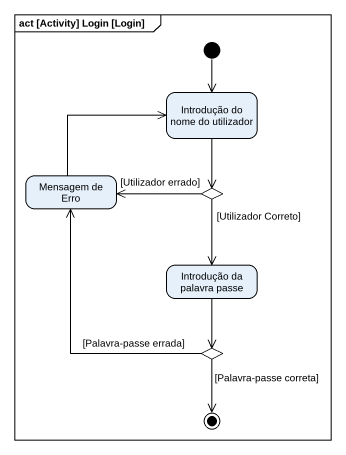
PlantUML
@startuml
mainframe act [Activity] Login [Login]
hide empty description
state "Introdução do nome do utilizador" as Introdução_do_nome_do
state "Mensagem de Erro" as Mensagem_de_Erro
state choice1 <<choice>>
state "Introdução da palavra passe" as Introdução_da_palavra_passe
state choice2 <<choice>>
[*] --> Introdução_do_nome_do
Introdução_do_nome_do --> choice1
Mensagem_de_Erro -right-> Introdução_do_nome_do
choice1 -left-> Mensagem_de_Erro : [Utilizador errado]
choice1 --> Introdução_da_palavra_passe : [Utilizador Correto]
Introdução_da_palavra_passe --> choice2
choice2 -up-> Mensagem_de_Erro : [Palavra-passe errada]
choice2 --> [*] : [Palavra-passe correta]
@enduml
